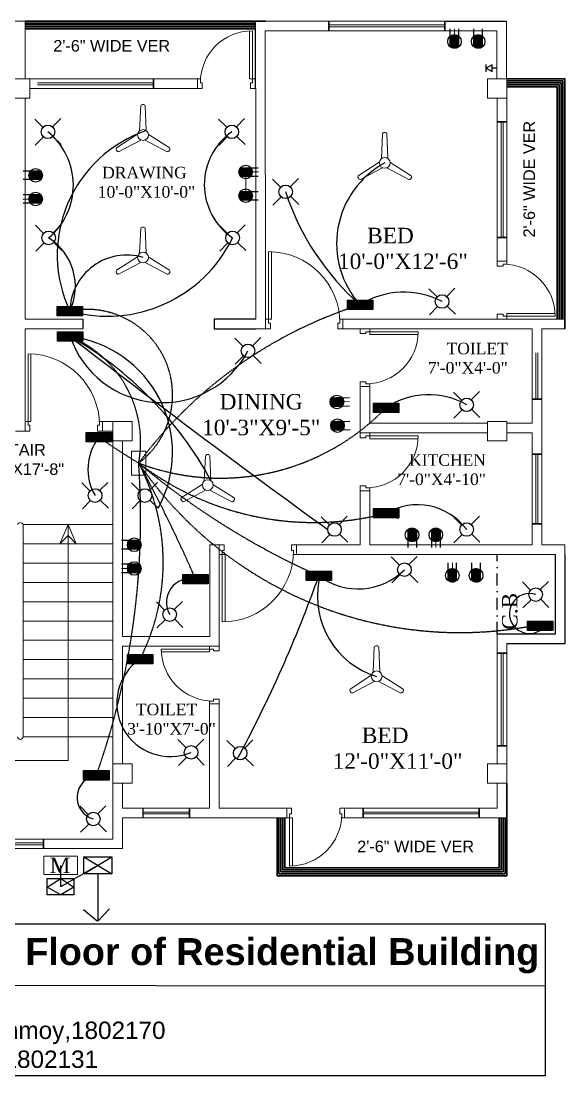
# Model space of a CAD drawing. Header units: inches. Extents: x 1581 to 2158, y 667 to 1214.
# Drawn here: x 1877 to 2158, y 667 to 1214 of the extents above; entities that cross this region are included whole.
import ezdxf

# ---------------------------------------------------------------- set-up
doc = ezdxf.new("R2010")
doc.units = ezdxf.units.IN
doc.header["$MEASUREMENT"] = 0
doc.linetypes.add('DASHDOT2', pattern=[0.5, 0.25, -0.125, 0, -0.125])
doc.linetypes.add('HIDDEN', pattern=[0.375, 0.25, -0.125])
for name, color, linetype, lineweight in [('0.3', 193, 'Continuous', 30), ('1.0 AREA', 7, 'Continuous', 5), ('DOOR', 252, 'Continuous', 15), ('FIXT', 1, 'Continuous', 9), ('illustr-TOILET FIXTURE', 204, 'Continuous', 9), ('sajib', 140, 'Continuous', 30), ('WALL', 253, 'Continuous', 35)]:
    doc.layers.add(name, color=color, linetype=linetype, lineweight=lineweight)
for name, color, linetype in [('2-Text', 7, 'Continuous'), ('Electric Conduitt', 100, 'HIDDEN'), ('Electrical', 130, 'Continuous'), ('Layer1', 50, 'Continuous'), ('PDF_0', 7, 'Continuous'), ('PDF_dim', 4, 'Continuous'), ('PDF_Text', 7, 'Continuous')]:
    doc.layers.add(name, color=color, linetype=linetype)
doc.layers.add('Ver', color=7, linetype='Continuous', lineweight=9, true_color=0x2618ec)
doc.styles.add('h6', font='arial.ttf', dxfattribs={"height": 6})
doc.styles.add('PDF Arial', font='arial.ttf')
doc.styles.add('PDF Arial Bold', font='arialbd.ttf')
doc.styles.add('RS4', font='sylfaen.ttf', dxfattribs={"height": 12})

# ---------------------------------------------------------------- blocks, each defined once
blk = doc.blocks.new('GDFGD')
at = {"layer": 'DOOR'}
for p, q in [((-3036.95, 2150.78), (-3036.95, 2185.78)), ((-3035.45, 2150.78), (-3035.45, 2185.75)), ((-3036.95, 2150.78), (-3035.45, 2150.78))]:
    blk.add_line(p, q, dxfattribs=at)
for points in [[(-3038.45, 2150.78), (-3036.95, 2150.78), (-3036.95, 2148.78), (-3035.95, 2148.78), (-3035.95, 2145.78), (-3038.45, 2145.78)], [(-2998.45, 2150.78), (-2999.95, 2150.78), (-2999.95, 2148.78), (-3000.95, 2148.78), (-3000.95, 2145.78), (-2998.45, 2145.78)]]:
    blk.add_lwpolyline(points, close=True, dxfattribs=at)
blk.add_arc((-3036.95, 2148.78), 37, 0, 90, dxfattribs=at)
blk = doc.blocks.new('RTRTR')
at = {"layer": 'DOOR'}
for p, q in [((-723.21, 2222.65), (-723.21, 2247.61)), ((-721.71, 2222.65), (-721.71, 2247.65)), ((-721.71, 2222.65), (-723.21, 2222.65))]:
    blk.add_line(p, q, dxfattribs=at)
for points in [[(-750.21, 2222.65), (-748.71, 2222.65), (-748.71, 2220.65), (-747.71, 2220.65), (-747.71, 2217.65), (-750.21, 2217.65)], [(-720.21, 2222.65), (-721.71, 2222.65), (-721.71, 2220.65), (-722.71, 2220.65), (-722.71, 2217.65), (-720.21, 2217.65)]]:
    blk.add_lwpolyline(points, close=True, dxfattribs=at)
blk.add_arc((-721.71, 2220.65), 27, 90, 180, dxfattribs=at)
blk = doc.blocks.new('*U65')
at = {"layer": 'Electrical'}
blk.add_line((-2.12, -2.12), (2.12, 2.12), dxfattribs=at)
blk = doc.blocks.new('*U66')
at = {"layer": 'Electrical', "color": 0, "linetype": 'ByBlock', "lineweight": -2, "transparency": 16777216}
for p, rotation in [((326.73, 527.13), 90.00000000000001), ((326.98, 517.91), 180), ((336.2, 518.17), 270)]:
    blk.add_blockref('*U65', p, dxfattribs=dict(at, rotation=rotation))
blk.add_blockref('*U65', (335.94, 527.38), dxfattribs=at)
blk = doc.blocks.new('*U67')
at = {"layer": 'Electrical'}
blk.add_line((-2.12, -2.12), (2.12, 2.12), dxfattribs=at)
blk = doc.blocks.new('*U68')
at = {"layer": 'Electrical', "color": 0, "linetype": 'ByBlock', "lineweight": -2, "transparency": 16777216}
for p, rotation in [((326.73, 527.13), 90.00000000000001), ((326.98, 517.91), 180), ((336.2, 518.17), 270)]:
    blk.add_blockref('*U67', p, dxfattribs=dict(at, rotation=rotation))
blk.add_blockref('*U67', (335.94, 527.38), dxfattribs=at)
blk = doc.blocks.new('*U69')
at = {"layer": 'Electrical'}
blk.add_line((-2.12, -2.12), (2.12, 2.12), dxfattribs=at)
blk = doc.blocks.new('*U70')
at = {"layer": 'Electrical', "color": 0, "linetype": 'ByBlock', "lineweight": -2, "transparency": 16777216}
for p, rotation in [((326.73, 527.13), 90.00000000000001), ((326.98, 517.91), 180), ((336.2, 518.17), 270)]:
    blk.add_blockref('*U69', p, dxfattribs=dict(at, rotation=rotation))
blk.add_blockref('*U69', (335.94, 527.38), dxfattribs=at)
blk = doc.blocks.new('*U71')
at = {"layer": 'Electrical'}
blk.add_line((-2.12, -2.12), (2.12, 2.12), dxfattribs=at)
blk = doc.blocks.new('*U72')
at = {"layer": 'Electrical', "color": 0, "linetype": 'ByBlock', "lineweight": -2, "transparency": 16777216}
for p, rotation in [((326.73, 527.13), 90.00000000000001), ((326.98, 517.91), 180), ((336.2, 518.17), 270)]:
    blk.add_blockref('*U71', p, dxfattribs=dict(at, rotation=rotation))
blk.add_blockref('*U71', (335.94, 527.38), dxfattribs=at)
blk = doc.blocks.new('*U73')
at = {"layer": 'Electrical'}
blk.add_line((-2.12, -2.12), (2.12, 2.12), dxfattribs=at)
blk = doc.blocks.new('*U74')
at = {"layer": 'Electrical', "color": 0, "linetype": 'ByBlock', "lineweight": -2, "transparency": 16777216}
for p, rotation in [((326.73, 527.13), 90.00000000000001), ((326.98, 517.91), 180), ((336.2, 518.17), 270)]:
    blk.add_blockref('*U73', p, dxfattribs=dict(at, rotation=rotation))
blk.add_blockref('*U73', (335.94, 527.38), dxfattribs=at)
blk = doc.blocks.new('*U75')
at = {"layer": 'Electrical'}
blk.add_line((-2.12, -2.12), (2.12, 2.12), dxfattribs=at)
blk = doc.blocks.new('*U76')
at = {"layer": 'Electrical', "color": 0, "linetype": 'ByBlock', "lineweight": -2, "transparency": 16777216}
for p, rotation in [((326.73, 527.13), 90.00000000000001), ((326.98, 517.91), 180), ((336.2, 518.17), 270)]:
    blk.add_blockref('*U75', p, dxfattribs=dict(at, rotation=rotation))
blk.add_blockref('*U75', (335.94, 527.38), dxfattribs=at)
blk = doc.blocks.new('*U77')
at = {"layer": 'Electrical'}
blk.add_line((-2.12, -2.12), (2.12, 2.12), dxfattribs=at)
blk = doc.blocks.new('*U78')
at = {"layer": 'Electrical', "color": 0, "linetype": 'ByBlock', "lineweight": -2, "transparency": 16777216}
for p, rotation in [((326.73, 527.13), 90.00000000000001), ((326.98, 517.91), 180), ((336.2, 518.17), 270)]:
    blk.add_blockref('*U77', p, dxfattribs=dict(at, rotation=rotation))
blk.add_blockref('*U77', (335.94, 527.38), dxfattribs=at)
blk = doc.blocks.new('*U79')
at = {"layer": 'Electrical'}
blk.add_line((-2.12, -2.12), (2.12, 2.12), dxfattribs=at)
blk = doc.blocks.new('*U80')
at = {"layer": 'Electrical', "color": 0, "linetype": 'ByBlock', "lineweight": -2, "transparency": 16777216}
for p, rotation in [((326.73, 527.13), 90.00000000000001), ((326.98, 517.91), 180), ((336.2, 518.17), 270)]:
    blk.add_blockref('*U79', p, dxfattribs=dict(at, rotation=rotation))
blk.add_blockref('*U79', (335.94, 527.38), dxfattribs=at)
blk = doc.blocks.new('*U81')
at = {"layer": 'Electrical'}
blk.add_line((-2.12, -2.12), (2.12, 2.12), dxfattribs=at)
blk = doc.blocks.new('*U82')
at = {"layer": 'Electrical', "color": 0, "linetype": 'ByBlock', "lineweight": -2, "transparency": 16777216}
for p, rotation in [((326.73, 527.13), 90.00000000000001), ((326.98, 517.91), 180), ((336.2, 518.17), 270)]:
    blk.add_blockref('*U81', p, dxfattribs=dict(at, rotation=rotation))
blk.add_blockref('*U81', (335.94, 527.38), dxfattribs=at)
blk = doc.blocks.new('*U83')
at = {"layer": 'Electrical'}
blk.add_line((-2.12, -2.12), (2.12, 2.12), dxfattribs=at)
blk = doc.blocks.new('*U84')
at = {"layer": 'Electrical', "color": 0, "linetype": 'ByBlock', "lineweight": -2, "transparency": 16777216}
for p, rotation in [((326.73, 527.13), 90.00000000000001), ((326.98, 517.91), 180), ((336.2, 518.17), 270)]:
    blk.add_blockref('*U83', p, dxfattribs=dict(at, rotation=rotation))
blk.add_blockref('*U83', (335.94, 527.38), dxfattribs=at)
blk = doc.blocks.new('*U85')
at = {"layer": 'Electrical'}
blk.add_line((-2.12, -2.12), (2.12, 2.12), dxfattribs=at)
blk = doc.blocks.new('*U86')
at = {"layer": 'Electrical', "color": 0, "linetype": 'ByBlock', "lineweight": -2, "transparency": 16777216}
for p, rotation in [((326.73, 527.13), 90.00000000000001), ((326.98, 517.91), 180), ((336.2, 518.17), 270)]:
    blk.add_blockref('*U85', p, dxfattribs=dict(at, rotation=rotation))
blk.add_blockref('*U85', (335.94, 527.38), dxfattribs=at)
blk = doc.blocks.new('*U87')
at = {"layer": 'Electrical'}
blk.add_line((-2.12, -2.12), (2.12, 2.12), dxfattribs=at)
blk = doc.blocks.new('*U88')
at = {"layer": 'Electrical', "color": 0, "linetype": 'ByBlock', "lineweight": -2, "transparency": 16777216}
for p, rotation in [((326.73, 527.13), 90.00000000000001), ((326.98, 517.91), 180), ((336.2, 518.17), 270)]:
    blk.add_blockref('*U87', p, dxfattribs=dict(at, rotation=rotation))
blk.add_blockref('*U87', (335.94, 527.38), dxfattribs=at)
blk = doc.blocks.new('*U89')
at = {"layer": 'Electrical'}
blk.add_line((-2.12, -2.12), (2.12, 2.12), dxfattribs=at)
blk = doc.blocks.new('*U90')
at = {"layer": 'Electrical', "color": 0, "linetype": 'ByBlock', "lineweight": -2, "transparency": 16777216}
for p, rotation in [((326.73, 527.13), 90.00000000000001), ((326.98, 517.91), 180), ((336.2, 518.17), 270)]:
    blk.add_blockref('*U89', p, dxfattribs=dict(at, rotation=rotation))
blk.add_blockref('*U89', (335.94, 527.38), dxfattribs=at)
blk = doc.blocks.new('*U91')
at = {"layer": 'Electrical'}
blk.add_line((-2.12, -2.12), (2.12, 2.12), dxfattribs=at)
blk = doc.blocks.new('*U92')
at = {"layer": 'Electrical', "color": 0, "linetype": 'ByBlock', "lineweight": -2, "transparency": 16777216}
for p, rotation in [((326.73, 527.13), 90.00000000000001), ((326.98, 517.91), 180), ((336.2, 518.17), 270)]:
    blk.add_blockref('*U91', p, dxfattribs=dict(at, rotation=rotation))
blk.add_blockref('*U91', (335.94, 527.38), dxfattribs=at)
blk = doc.blocks.new('*U99')
at = {"layer": 'Electrical'}
blk.add_line((-2.12, -2.12), (2.12, 2.12), dxfattribs=at)
blk = doc.blocks.new('*U100')
at = {"layer": 'Electrical', "color": 0, "linetype": 'ByBlock', "lineweight": -2, "transparency": 16777216}
for p, rotation in [((326.73, 527.13), 90.00000000000001), ((326.98, 517.91), 180), ((336.2, 518.17), 270)]:
    blk.add_blockref('*U99', p, dxfattribs=dict(at, rotation=rotation))
blk.add_blockref('*U99', (335.94, 527.38), dxfattribs=at)
blk = doc.blocks.new('*U117')
at = {"layer": 'Electrical'}
blk.add_line((-2.12, -2.12), (2.12, 2.12), dxfattribs=at)
blk = doc.blocks.new('*U118')
at = {"layer": 'Electrical', "color": 0, "linetype": 'ByBlock', "lineweight": -2, "transparency": 16777216}
for p, rotation in [((326.73, 527.13), 90.00000000000001), ((326.98, 517.91), 180), ((336.2, 518.17), 270)]:
    blk.add_blockref('*U117', p, dxfattribs=dict(at, rotation=rotation))
blk.add_blockref('*U117', (335.94, 527.38), dxfattribs=at)
blk = doc.blocks.new('*U121')
at = {"layer": 'Electrical'}
blk.add_line((-2.12, -2.12), (2.12, 2.12), dxfattribs=at)
blk = doc.blocks.new('*U122')
at = {"layer": 'Electrical', "color": 0, "linetype": 'ByBlock', "lineweight": -2, "transparency": 16777216}
for p, rotation in [((326.73, 527.13), 90.00000000000001), ((326.98, 517.91), 180), ((336.2, 518.17), 270)]:
    blk.add_blockref('*U121', p, dxfattribs=dict(at, rotation=rotation))
blk.add_blockref('*U121', (335.94, 527.38), dxfattribs=at)
blk = doc.blocks.new('*U127')
at = {"layer": 'Electrical'}
blk.add_line((-2.12, -2.12), (2.12, 2.12), dxfattribs=at)
blk = doc.blocks.new('*U128')
at = {"layer": 'Electrical', "color": 0, "linetype": 'ByBlock', "lineweight": -2, "transparency": 16777216}
for p, rotation in [((326.73, 527.13), 90.00000000000001), ((326.98, 517.91), 180), ((336.2, 518.17), 270)]:
    blk.add_blockref('*U127', p, dxfattribs=dict(at, rotation=rotation))
blk.add_blockref('*U127', (335.94, 527.38), dxfattribs=at)

msp = doc.modelspace()

# ---------------------------------------------------------------- hatches: boundary and pattern name
at = {"layer": 'Electrical'}
h = msp.add_hatch(dxfattribs=at)
h.set_pattern_fill('ANSI31', color=256)
h.paths.add_polyline_path([(1720.04, 1204.68, 0.172491), (1717.82, 1205.47), (1717.82, 1198.43, 0.172491), (1720.04, 1199.22)])
h.paths.add_polyline_path([(1717.82, 1205.47, 0.172491), (1715.6, 1204.68), (1715.6, 1199.22, 0.172491), (1717.82, 1198.43)])
h.paths.add_polyline_path([(1732.32, 1204.68, 0.35556), (1727.88, 1204.68), (1727.88, 1199.22, 0.35556), (1732.32, 1199.22)])
h.paths.add_polyline_path([(1709.02, 1013.88), (1703.56, 1013.89, 0.172491), (1702.76, 1011.67), (1709.8, 1011.66, 0.172491)])
h.paths.add_polyline_path([(1709.8, 1011.66), (1702.76, 1011.67, 0.172491), (1703.55, 1009.45), (1709.01, 1009.44, 0.172491)])
h.paths.add_polyline_path([(1709.04, 1026.16), (1703.58, 1026.17, 0.172942), (1702.79, 1023.94, 0.172039), (1703.57, 1021.72), (1709.03, 1021.71, 0.172942), (1709.82, 1023.94, 0.172039)])
h.paths.add_polyline_path([(1635.4, 930.46, 0.172491), (1633.18, 929.67), (1633.18, 924.21, 0.172491), (1635.4, 923.42)])
h.paths.add_polyline_path([(1637.62, 929.67, 0.172491), (1635.4, 930.46), (1635.4, 923.42, 0.172491), (1637.62, 924.21)])
h.paths.add_polyline_path([(1649.9, 929.67, 0.35556), (1645.46, 929.67), (1645.46, 924.21, 0.35556), (1649.9, 924.21)])
h.paths.add_polyline_path([(1763.9, 1128.32, 0.005822), (1763.9, 1128.4), (1756.86, 1128.24, 0.172491), (1757.7, 1126.04), (1763.16, 1126.16, 0.166501)])
h.paths.add_polyline_path([(1756.86, 1128.32, 0.005822), (1756.86, 1128.24), (1763.9, 1128.4, 0.988423)])
h.paths.add_polyline_path([(1762.77, 1142.88), (1757.31, 1142.75, 0.166501), (1756.57, 1140.6, 0.178492), (1757.42, 1138.31), (1762.87, 1138.44, 0.166501), (1763.61, 1140.6, 0.178492)])
h.paths.add_polyline_path([(1872.1, 1124.2), (1866.65, 1124.2, 0.172657), (1865.85, 1121.98, 0.172325), (1866.64, 1119.76), (1872.1, 1119.76, 0.172657), (1872.89, 1121.98, 0.172325)])
h.paths.add_polyline_path([(1872.9, 1134.26), (1865.86, 1134.26, 0.172491), (1866.65, 1132.04), (1872.11, 1132.04, 0.172491)])
h.paths.add_polyline_path([(1872.11, 1136.48), (1866.65, 1136.48, 0.172491), (1865.86, 1134.26), (1872.9, 1134.26, 0.172491)])
h.paths.add_polyline_path([(1676.52, 950.7, 0.35556), (1672.08, 950.7), (1672.07, 945.25, 0.35556), (1676.51, 945.24)])
h.paths.add_polyline_path([(1686.58, 951.48, 0.172491), (1684.36, 950.69), (1684.35, 945.23, 0.172491), (1686.57, 944.44)])
h.paths.add_polyline_path([(1688.8, 950.69, 0.172491), (1686.58, 951.48), (1686.57, 944.44, 0.172491), (1688.79, 945.23)])
h.paths.add_polyline_path([(1787.47, 919.36), (1780.44, 919.43, 0.172491), (1781.21, 917.2), (1786.66, 917.14, 0.172491)])
h.paths.add_polyline_path([(1786.71, 921.59), (1781.25, 921.64, 0.172491), (1780.44, 919.43), (1787.47, 919.36, 0.172491)])
h.paths.add_polyline_path([(1787.59, 931.67, 0.169964), (1786.83, 933.86), (1781.37, 933.92, 0.175019), (1780.56, 931.67, 0.169964), (1781.33, 929.48), (1786.78, 929.42, 0.175019)])
h.paths.add_polyline_path([(2114.7, 929.67, 0.35556), (2110.26, 929.67), (2110.26, 924.21, 0.35556), (2114.7, 924.21)])
h.paths.add_polyline_path([(2102.42, 929.67, 0.172491), (2100.2, 930.46), (2100.2, 923.42, 0.172491), (2102.42, 924.21)])
h.paths.add_polyline_path([(2100.2, 930.46, 0.172491), (2097.98, 929.67), (2097.98, 924.21, 0.172491), (2100.2, 923.42)])
h.paths.add_polyline_path([(1938.97, 930.52), (1931.94, 930.52, 0.172491), (1932.73, 928.3), (1938.19, 928.3, 0.172491)])
h.paths.add_polyline_path([(1938.19, 932.74), (1932.73, 932.74, 0.172491), (1931.94, 930.52), (1938.97, 930.52, 0.172491)])
h.paths.add_polyline_path([(1938.97, 942.8, 0.172491), (1938.19, 945.02), (1932.73, 945.02, 0.172491), (1931.94, 942.8, 0.172491), (1932.73, 940.58), (1938.19, 940.58, 0.172491)])
h.paths.add_polyline_path([(2044.24, 1004.57, 0.179107), (2043.39, 1006.86), (2037.94, 1006.72, 0.165889), (2037.2, 1004.57, 0.179107), (2038.05, 1002.28), (2043.5, 1002.42, 0.165889)])
h.paths.add_polyline_path([(2043.92, 1016.85, 0.006418), (2043.92, 1016.94), (2036.89, 1016.76, 0.172491), (2037.73, 1014.56), (2043.19, 1014.7, 0.165889)])
h.paths.add_polyline_path([(2043.08, 1019.14), (2037.62, 1019, 0.165889), (2036.89, 1016.85, 0.006418), (2036.89, 1016.76), (2043.92, 1016.94, 0.172491)])
h.paths.add_polyline_path([(2101.29, 1207.19, 0.172491), (2099.07, 1206.4), (2099.07, 1200.94, 0.172491), (2101.29, 1200.15)])
h.paths.add_polyline_path([(2103.51, 1206.4, 0.172491), (2101.29, 1207.19), (2101.29, 1200.15, 0.172491), (2103.51, 1200.94)])
h.paths.add_polyline_path([(2115.79, 1206.4, 0.35556), (2111.35, 1206.4), (2111.35, 1200.94, 0.35556), (2115.79, 1200.94)])
h = msp.add_hatch(dxfattribs=at)
h.set_pattern_fill('ANSI31', color=256)
h.paths.add_polyline_path([(1887.12, 1136.54), (1881.66, 1136.54, 0.172491), (1880.87, 1134.31, 0.172491), (1881.66, 1132.09), (1887.12, 1132.09, 0.172491), (1887.91, 1134.31, 0.172491)])
h.paths.add_polyline_path([(1887.12, 1124.26), (1881.66, 1124.26, 0.172491), (1880.87, 1122.04), (1887.91, 1122.04, 0.172491)])
h.paths.add_polyline_path([(1887.91, 1122.04), (1880.87, 1122.04, 0.172491), (1881.66, 1119.81), (1887.12, 1119.81, 0.172491)])
h.paths.add_polyline_path([(1995.92, 1138.28), (1990.46, 1138.28, 0.172491), (1989.67, 1136.05), (1996.71, 1136.05, 0.172491)])
h.paths.add_polyline_path([(1996.71, 1136.05), (1989.67, 1136.05, 0.172491), (1990.46, 1133.83), (1995.92, 1133.83, 0.172491)])
h.paths.add_polyline_path([(1995.92, 1126), (1990.46, 1126, 0.172491), (1989.67, 1123.77, 0.172491), (1990.46, 1121.55), (1995.92, 1121.55, 0.172491), (1996.71, 1123.77, 0.172491)])
h = msp.add_hatch(dxfattribs=at)
h.set_pattern_fill('ANSI31', color=256)
h.set_pattern_definition([(45, (216.38948, 0.16922), (-0.088388348, 0.088388348), [])])
h.paths.add_polyline_path([(1908.69, 1066.36), (1895.55, 1066.36), (1895.55, 1061.51), (1908.69, 1061.51)])
h = msp.add_hatch(dxfattribs=at)
h.set_pattern_fill('ANSI31', color=256)
h.set_pattern_definition([(45, (366.70776, 3.36788), (-0.088388348, 0.088388348), [])])
h.paths.add_polyline_path([(2059.01, 1069.56), (2045.87, 1069.56), (2045.87, 1064.71), (2059.01, 1064.71)])
h = msp.add_hatch(dxfattribs=at)
h.set_pattern_fill('ANSI31', color=256)
h.set_pattern_definition([(45, (216.62338, -13.03015), (-0.088388348, 0.088388348), [])])
h.paths.add_polyline_path([(1908.93, 1053.16), (1895.78, 1053.16), (1895.78, 1048.31), (1908.93, 1048.31)])
h = msp.add_hatch(dxfattribs=at)
h.set_pattern_fill('ANSI31', color=256)
h.set_pattern_definition([(45, (380.15911, -49.92871), (-0.088388348, 0.088388348), [])])
h.paths.add_polyline_path([(2072.46, 1016.26), (2059.32, 1016.26), (2059.32, 1011.41), (2072.46, 1011.41)])
h = msp.add_hatch(dxfattribs=at)
h.set_pattern_fill('ANSI31', color=256)
h.set_pattern_definition([(45, (231.42986, -65.19638), (-0.088388348, 0.088388348), [])])
h.paths.add_polyline_path([(1923.73, 1000.99), (1910.59, 1000.99), (1910.59, 996.14), (1923.73, 996.14)])
h = msp.add_hatch(dxfattribs=at)
h.set_pattern_fill('ANSI31', color=256)
h.set_pattern_definition([(45, (380.13119, -104.63006), (-0.088388348, 0.088388348), [])])
h.paths.add_polyline_path([(2072.43, 961.56), (2059.29, 961.56), (2059.29, 956.71), (2072.43, 956.71)])
h = msp.add_hatch(dxfattribs=at)
h.set_pattern_fill('ANSI31', color=256)
h.set_pattern_definition([(45, (281.46807, -138.72446), (-0.088388348, 0.088388348), [])])
h.paths.add_polyline_path([(1973.77, 927.47), (1960.63, 927.47), (1960.63, 922.61), (1973.77, 922.61)])
h = msp.add_hatch(dxfattribs=at)
h.set_pattern_fill('ANSI31', color=256)
h.set_pattern_definition([(45, (345.36387, -137.06251), (-0.088388348, 0.088388348), [])])
h.paths.add_polyline_path([(2037.67, 929.13), (2024.52, 929.13), (2024.52, 924.28), (2037.67, 924.28)])
h = msp.add_hatch(dxfattribs=at)
h.set_pattern_fill('ANSI31', color=256)
h.set_pattern_definition([(45, (459.94907, -162.91697), (-0.088388348, 0.088388348), [])])
h.paths.add_polyline_path([(2152.25, 903.27), (2139.11, 903.27), (2139.11, 898.42), (2152.25, 898.42)])
h = msp.add_hatch(dxfattribs=at)
h.set_pattern_fill('ANSI31', color=256)
h.set_pattern_definition([(45, (252.7519, -180.19455), (-0.088388348, 0.088388348), [])])
h.paths.add_polyline_path([(1945.05, 886), (1931.91, 886), (1931.91, 881.14), (1945.05, 881.14)])
h = msp.add_hatch(dxfattribs=at)
h.set_pattern_fill('ANSI31', color=256)
h.set_pattern_definition([(45, (230.10464, -240.48266), (-0.088388348, 0.088388348), [])])
h.paths.add_polyline_path([(1922.41, 825.71), (1909.27, 825.71), (1909.27, 820.86), (1922.41, 820.86)])
at = {"layer": 'FIXT', "true_color": 0xadddf7}
h = msp.add_hatch(dxfattribs=at)
h.set_pattern_fill('ANSI31', color=141)
h.paths.add_polyline_path([(2093.85, 950.69, 0.172491), (2091.63, 951.48), (2091.62, 944.44, 0.172491), (2093.84, 945.23)])
h.paths.add_polyline_path([(2091.63, 951.48, 0.172491), (2089.41, 950.69), (2089.4, 945.23, 0.172491), (2091.62, 944.44)])
h.paths.add_polyline_path([(2072.43, 961.57), (2059.29, 961.57), (2059.29, 956.72), (2072.43, 956.72)])
at = {"layer": 'FIXT'}
h = msp.add_hatch(dxfattribs=at)
h.set_pattern_fill('ANSI31', color=4)
h.paths.add_polyline_path([(2081.57, 950.7, 0.35556), (2077.13, 950.7), (2077.12, 945.25, 0.35556), (2081.56, 945.24)])

# ---------------------------------------------------------------- linework, layer by layer
for p, q in [((2117.68, 1188.02), (2117.68, 1191.79)), ((2120.8, 1190.02), (2122.88, 1190.02))]:
    msp.add_line(p, q)
msp.add_lwpolyline([(2117.66, 1189.87), (2120.79, 1188.06), (2120.79, 1191.68)], close=True)
at = {"layer": '1.0 AREA'}
for points in [[(1934, 991.38), (1941.51, 991.38), (1941.51, 978.93), (1934, 978.93)], [(1888.64, 781.38), (1906.11, 781.38), (1906.11, 771.95), (1888.64, 771.95)]]:
    msp.add_lwpolyline(points, close=True, dxfattribs=at)
at = {"layer": 'Electric Conduitt'}
for p, q in [((1897.37, 765.5), (1897.37, 776.66)), ((1916.6, 776.6), (1897.37, 765.5))]:
    msp.add_line(p, q, dxfattribs=at)
for centre, radius, start, end in [((2121.38, 849.5), 228.3, 107.5762, 143.5439), ((1910.98, 1020.5), 44.34, 307.1483, 101.5237), ((1879.34, 995.97), 59.41, 349.51, 67.2039), ((1980.14, 1096.34), 118.99, 249.1311, 316.109), ((2116.4, 1281.76), 346.25, 234.8718, 238.9401), ((1539.48, 956.67), 399.29, 340.4859, 4.091), ((1289.76, 630.45), 738.73, 23.50295, 28.69598), ((1839.8, 933.66), 110.67, 333.093, 27.7296), ((2028.46, 1103.41), 149.03, 232.5097, 284.5346), ((2191.32, 1286.36), 393.72, 229.9081, 245.9871), ((2104.05, 1098.63), 201.33, 214.3096, 281.86)]:
    msp.add_arc(centre, radius, start, end, dxfattribs=at)
at = {"layer": 'Electrical'}
for p, q in [((2099.07, 1200.94), (2099.07, 1210.2)), ((2103.51, 1200.94), (2103.51, 1210.2)), ((2111.35, 1200.94), (2111.35, 1210.2)), ((2115.79, 1200.94), (2115.79, 1210.2)), ((1990.46, 1138.28), (1999.72, 1138.28)), ((1887.12, 1136.54), (1877.87, 1136.54)), ((1887.12, 1132.09), (1877.87, 1132.09)), ((1990.46, 1133.83), (1999.72, 1133.83)), ((1887.12, 1124.26), (1877.87, 1124.26)), ((1990.46, 1126), (1999.72, 1126)), ((1990.46, 1121.55), (1999.72, 1121.55)), ((1887.12, 1119.81), (1877.87, 1119.81)), ((2037.62, 1019), (2046.87, 1019.23)), ((2037.73, 1014.56), (2046.99, 1014.79)), ((2037.94, 1006.72), (2047.19, 1006.96)), ((2038.05, 1002.28), (2047.3, 1002.52)), ((2077.13, 950.7), (2077.12, 941.45)), ((2081.57, 950.7), (2081.56, 941.44)), ((2089.41, 950.69), (2089.4, 941.44)), ((2093.85, 950.69), (2093.84, 941.43)), ((1938.19, 945.02), (1928.93, 945.02)), ((1938.19, 940.58), (1928.93, 940.58)), ((1938.19, 932.74), (1928.93, 932.74)), ((2097.98, 924.21), (2097.98, 933.46)), ((2102.42, 924.21), (2102.42, 933.46)), ((2110.26, 924.21), (2110.26, 933.46)), ((2114.7, 924.21), (2114.7, 933.46)), ((1938.19, 928.3), (1928.93, 928.3))]:
    msp.add_line(p, q, dxfattribs=at)
for points in [[(1895.55, 1066.37), (1908.69, 1066.37), (1908.69, 1061.51), (1895.55, 1061.51)], [(2045.87, 1069.57), (2059.01, 1069.57), (2059.01, 1064.71), (2045.87, 1064.71)], [(1895.78, 1053.17), (1908.93, 1053.17), (1908.93, 1048.32), (1895.78, 1048.32)], [(2059.32, 1016.27), (2072.46, 1016.27), (2072.46, 1011.42), (2059.32, 1011.42)], [(1910.59, 1001), (1923.73, 1001), (1923.73, 996.15), (1910.59, 996.15)], [(2059.29, 961.57), (2072.43, 961.57), (2072.43, 956.72), (2059.29, 956.72)], [(1960.63, 927.47), (1973.77, 927.47), (1973.77, 922.62), (1960.63, 922.62)], [(2024.53, 929.14), (2037.67, 929.14), (2037.67, 924.28), (2024.53, 924.28)], [(2139.11, 903.28), (2152.25, 903.28), (2152.25, 898.43), (2139.11, 898.43)], [(1931.91, 886), (1945.05, 886), (1945.05, 881.15), (1931.91, 881.15)], [(1909.27, 825.71), (1922.41, 825.71), (1922.41, 820.86), (1909.27, 820.86)]]:
    msp.add_lwpolyline(points, close=True, dxfattribs=at)
for centre in [(2101.29, 1203.67), (2113.57, 1203.67), (1890.77, 1156.88), (1986, 1156.88), (1884.39, 1134.31), (1993.19, 1136.05), (1993.19, 1123.77), (2013.86, 1125.75), (1884.39, 1122.04), (1891.14, 1101.88), (1986.37, 1101.88), (2094.89, 1068.89), (1994.37, 1043.34), (2040.4, 1016.85), (2107.61, 1015.34), (2040.72, 1004.57), (1915.19, 968.3), (1940.97, 968.3), (2039.18, 950.7), (2079.35, 947.97), (2091.63, 947.96), (2107.61, 950.7), (1935.46, 942.8), (1935.46, 930.52), (2075.38, 929.89), (2100.2, 926.94), (2112.48, 926.94), (2143.35, 916.96), (1953.82, 906.59), (1964.9, 835.18), (1990.31, 834.77), (1914.25, 800.65)]:
    msp.add_circle(centre, 3.52, dxfattribs=at)
at = {"layer": 'FIXT'}
for p, q in [((2101.29, 1200.15), (2101.29, 1210.25)), ((1989.67, 1136.05), (1999.77, 1136.05)), ((1993.19, 1123.77), (1993.19, 1136.05)), ((1887.91, 1122.04), (1877.81, 1122.04)), ((2036.89, 1016.76), (2046.98, 1017.01)), ((2091.63, 951.48), (2091.62, 941.38)), ((1938.97, 930.52), (1928.88, 930.52)), ((2100.2, 923.42), (2100.2, 933.52))]:
    msp.add_line(p, q, dxfattribs=at)
at = {"layer": 'illustr-TOILET FIXTURE', "linetype": 'ByBlock'}
for p, q in [((2096.26, 1214.27), (2036.26, 1214.27)), ((2096.26, 1214.27), (2036.26, 1214.27)), ((2096.26, 1212.27), (2036.26, 1212.27)), ((2096.26, 1212.27), (2036.26, 1212.27)), ((2096.26, 1211.27), (2036.26, 1211.27)), ((2096.26, 1211.27), (2036.26, 1211.27)), ((2096.26, 1209.27), (2036.26, 1209.27)), ((2096.26, 1209.27), (2036.26, 1209.27)), ((1945.37, 1184.27), (1885.37, 1184.27)), ((1945.37, 1184.27), (1885.37, 1184.27)), ((1945.37, 1182.27), (1885.37, 1182.27)), ((1945.37, 1182.27), (1885.37, 1182.27)), ((1945.37, 1181.27), (1885.37, 1181.27)), ((1945.37, 1181.27), (1885.37, 1181.27)), ((1945.37, 1179.27), (1885.37, 1179.27)), ((1945.37, 1179.27), (1885.37, 1179.27)), ((2123.46, 1162.02), (2123.46, 1102.02)), ((2123.46, 1162.02), (2123.46, 1102.02)), ((2125.46, 1162.02), (2125.46, 1102.02)), ((2125.46, 1162.02), (2125.46, 1102.02)), ((2126.46, 1162.02), (2126.46, 1102.02)), ((2126.46, 1162.02), (2126.46, 1102.02)), ((2128.46, 1162.02), (2128.46, 1102.02)), ((2128.46, 1162.02), (2128.46, 1102.02)), ((2141.46, 1018.27), (2141.46, 1042.27)), ((2141.46, 1018.27), (2141.46, 1042.27)), ((2143.46, 1018.27), (2143.46, 1042.27)), ((2143.46, 1018.27), (2143.46, 1042.27)), ((2144.46, 1018.27), (2144.46, 1042.27)), ((2144.46, 1018.27), (2144.46, 1042.27)), ((2146.46, 1018.27), (2146.46, 1042.27)), ((2146.46, 1018.27), (2146.46, 1042.27)), ((2141.46, 953.77), (2141.46, 989.77)), ((2141.46, 953.77), (2141.46, 989.77)), ((2143.46, 953.77), (2143.46, 989.77)), ((2143.46, 953.77), (2143.46, 989.77)), ((2144.46, 953.77), (2144.46, 989.77)), ((2144.46, 953.77), (2144.46, 989.77)), ((2146.46, 953.77), (2146.46, 989.77)), ((2146.46, 953.77), (2146.46, 989.77)), ((2123.46, 886.52), (2123.46, 838.52)), ((2123.46, 886.52), (2123.46, 838.52)), ((2125.46, 886.52), (2125.46, 838.52)), ((2125.46, 886.52), (2125.46, 838.52)), ((2126.46, 886.52), (2126.46, 838.52)), ((2126.46, 886.52), (2126.46, 838.52)), ((2128.46, 886.52), (2128.46, 838.52)), ((2128.46, 886.52), (2128.46, 838.52)), ((1963.96, 806.27), (1939.96, 806.27)), ((1963.96, 806.27), (1939.96, 806.27)), ((1963.96, 804.27), (1939.96, 804.27)), ((1963.96, 804.27), (1939.96, 804.27)), ((2113.94, 806.27), (2053.94, 806.27)), ((2113.94, 806.27), (2053.94, 806.27)), ((2113.94, 804.27), (2053.94, 804.27)), ((2113.94, 804.27), (2053.94, 804.27)), ((1963.96, 803.27), (1939.96, 803.27)), ((1963.96, 803.27), (1939.96, 803.27)), ((1963.96, 801.27), (1939.96, 801.27)), ((1963.96, 801.27), (1939.96, 801.27)), ((2113.94, 803.27), (2053.94, 803.27)), ((2113.94, 803.27), (2053.94, 803.27)), ((2113.94, 801.27), (2053.94, 801.27)), ((2113.94, 801.27), (2053.94, 801.27)), ((1864.46, 790.27), (1888.46, 790.27)), ((1864.46, 790.27), (1888.46, 790.27)), ((1864.46, 788.27), (1888.46, 788.27)), ((1864.46, 788.27), (1888.46, 788.27)), ((1864.46, 787.27), (1888.46, 787.27)), ((1864.46, 787.27), (1888.46, 787.27)), ((1864.46, 785.27), (1888.46, 785.27)), ((1864.46, 785.27), (1888.46, 785.27))]:
    msp.add_line(p, q, dxfattribs=at)
at = {"layer": 'Layer1'}
for centre, radius, start, end in [((1868.33, 1129.23), 35.61, 309.8376, 50.9377), ((1963.73, 1093.02), 68.13, 108.9025, 205.2676), ((2005.17, 1129.51), 33.42, 125.0099, 235.7654), ((2087.85, 1098.92), 47.58, 118.4162, 221.9117), ((2140.69, 1167.3), 133.49, 198.0742, 228.6165), ((1875.12, 1076.68), 29.86, 334.7377, 57.5387), ((1921.54, 1133.34), 72.07, 254.3719, 334.1117), ((1931.6, 1063.47), 29.48, 73.4021, 179.0844), ((2075.16, 1031.76), 42.05, 62.0241, 122.7095), ((1949.94, 1066.65), 50.17, 198.483, 332.322), ((1807.67, 885.61), 190.35, 28.3486, 60.1688), ((1894.81, 990.76), 60.46, 331.2761, 82.829), ((5103.61, 5177.64), 5222.97, 232.19907, 234.02752), ((2087.94, 981.37), 39.25, 59.9224, 124.1806), ((1938.59, 981.98), 27.1, 142.2397, 210.3015), ((2082.04, 931.67), 31.88, 36.6489, 120.4881), ((2051.42, 953.67), 33.76, 232.9912, 315.2186), ((1964.53, 912.91), 12.43, 77.5886, 210.5511), ((1388.35, 1155.87), 682.37, 331.62848, 340.37721), ((2073.6, 916.02), 43.3, 168.9958, 253.0739), ((2140.12, 907.14), 10.34, 71.7719, 302.5603), ((1954.13, 860.71), 27.71, 124.3719, 292.8873), ((1917.48, 811.8), 11.61, 98.157, 253.8016)]:
    msp.add_arc(centre, radius, start, end, dxfattribs=at)
at = {"layer": 'PDF_0', "lineweight": 25}
for points in [[(1909.38, 781.03), (1923.81, 772.17), (1909.38, 772.17), (1909.38, 781.03), (1923.81, 781.03), (1923.81, 772.17)], [(1909.38, 772.17), (1923.81, 781.03)], [(1916.67, 772.31), (1916.67, 747.6), (1922.67, 754.03)], [(1916.3, 747.63), (1909.16, 753.63)], [(2148.21, 713.98), (1745.08, 714.39)]]:
    msp.add_lwpolyline(points, dxfattribs=at)
for points in [[(1890.37, 761.31), (1890.37, 769.89), (1904.23, 769.89), (1904.23, 761.31)], [(1897.52, 761.31), (1890.37, 765.31), (1897.52, 769.89), (1904.23, 765.31)], [(1745.08, 746.24), (2148.21, 746.24), (2148.21, 667.47), (1745.08, 667.47)]]:
    msp.add_lwpolyline(points, close=True, dxfattribs=at)
at = {"layer": 'PDF_dim', "lineweight": 18}
for points in [[(1938.23, 1157.44), (1938.81, 1170.44)], [(1941.66, 1157.44), (1941.09, 1170.44)], [(1937.09, 1155.58), (1926.23, 1148.58)], [(1942.66, 1155.58), (1953.67, 1148.58)], [(2063.42, 1142.98), (2063.99, 1155.99)], [(2066.85, 1142.98), (2066.28, 1155.99)], [(1938.81, 1152.58), (1927.37, 1146.58)], [(1941.09, 1152.58), (1952.52, 1146.58)], [(2062.28, 1141.13), (2051.42, 1134.13)], [(2063.99, 1138.13), (2052.56, 1132.13)], [(2066.28, 1138.13), (2077.71, 1132.13)], [(2067.85, 1141.13), (2078.85, 1134.13)], [(1938.23, 1093.94), (1938.81, 1106.94)], [(1941.66, 1093.94), (1941.09, 1106.94)], [(1937.09, 1092.08), (1926.23, 1085.08)], [(1938.81, 1089.08), (1927.37, 1083.08)], [(1941.09, 1089.08), (1952.52, 1083.08)], [(1942.66, 1092.08), (1953.67, 1085.08)], [(1971.76, 975.96), (1972.33, 988.96)], [(1975.19, 975.96), (1974.62, 988.96)], [(1970.62, 974.1), (1959.76, 967.1)], [(1976.19, 974.1), (1987.19, 967.1)], [(1972.33, 971.1), (1960.9, 965.1)], [(1974.62, 971.1), (1986.05, 965.1)], [(2059.21, 876.81), (2059.78, 889.81)], [(2062.64, 876.81), (2062.06, 889.81)], [(2058.06, 874.95), (2047.2, 867.95)], [(2063.64, 874.95), (2074.64, 867.95)], [(2059.78, 871.95), (2048.35, 865.95)], [(2062.06, 871.95), (2073.49, 865.95)]]:
    msp.add_lwpolyline(points, dxfattribs=at)
for centre in [(1940.02, 1155.23), (2065.21, 1140.77), (1940.02, 1091.72), (1973.55, 973.75), (2060.99, 874.6)]:
    msp.add_circle(centre, 2.79, dxfattribs=at)
for centre, radius, start, end in [((1939.45, 1170.37), 0.5, 92.2027, 177.6051), ((1940.02, 1155.22), 15.79, 87.7974, 92.2026), ((1940.59, 1170.37), 0.5, 2.3949, 87.7973), ((2064.63, 1155.92), 0.5, 92.2027, 177.6051), ((2065.21, 1140.77), 15.79, 87.7974, 92.2026), ((2065.78, 1155.92), 0.5, 2.3949, 87.7973), ((1926.59, 1148.08), 0.5, 122.3931, 207.7955), ((1953.45, 1148.08), 0.5, 332.2045, 57.6069), ((1940.02, 1155.23), 15.79, 207.7956, 212.2062), ((1927.16, 1147.08), 0.5, 212.2064, 297.6086), ((1952.88, 1147.08), 0.5, 242.3914, 327.7936), ((1940.02, 1155.23), 15.79, 327.7938, 332.2044), ((2065.21, 1140.77), 15.79, 207.7956, 212.2062), ((2051.77, 1133.63), 0.5, 122.3931, 207.7955), ((2052.35, 1132.63), 0.5, 212.2064, 297.6086), ((2078.06, 1132.63), 0.5, 242.3914, 327.7936), ((2065.2, 1140.77), 15.79, 327.7938, 332.2044), ((2078.64, 1133.63), 0.5, 332.2045, 57.6069), ((1939.45, 1106.87), 0.5, 92.2027, 177.6051), ((1940.02, 1091.72), 15.79, 87.7974, 92.2026), ((1940.59, 1106.87), 0.5, 2.3949, 87.7973), ((1940.02, 1091.72), 15.79, 207.7956, 212.2062), ((1926.59, 1084.58), 0.5, 122.3931, 207.7955), ((1927.16, 1083.58), 0.5, 212.2064, 297.6086), ((1952.88, 1083.58), 0.5, 242.3914, 327.7936), ((1940.02, 1091.72), 15.79, 327.7938, 332.2044), ((1953.45, 1084.58), 0.5, 332.2045, 57.6069), ((1972.98, 988.89), 0.5, 92.2027, 177.6051), ((1973.55, 973.75), 15.79, 87.7974, 92.2026), ((1974.12, 988.89), 0.5, 2.3949, 87.7973), ((1973.55, 973.75), 15.79, 207.7956, 212.2062), ((1960.12, 966.6), 0.5, 122.3931, 207.7955), ((1960.69, 965.6), 0.5, 212.2064, 297.6086), ((1986.41, 965.6), 0.5, 242.3914, 327.7936), ((1973.55, 973.75), 15.79, 327.7938, 332.2044), ((1986.98, 966.6), 0.5, 332.2045, 57.6069), ((2060.42, 889.74), 0.5, 92.2027, 177.6051), ((2060.99, 874.59), 15.79, 87.7974, 92.2026), ((2061.56, 889.74), 0.5, 2.3949, 87.7973), ((2060.99, 874.6), 15.79, 207.7956, 212.2062), ((2047.56, 867.45), 0.5, 122.3931, 207.7955), ((2048.13, 866.45), 0.5, 212.2064, 297.6086), ((2073.85, 866.45), 0.5, 242.3914, 327.7936), ((2060.99, 874.6), 15.79, 327.7938, 332.2044), ((2074.42, 867.45), 0.5, 332.2045, 57.6069)]:
    msp.add_arc(centre, radius, start, end, dxfattribs=at)
at = {"layer": 'sajib', "ltscale": 25}
for p, q in [((2036.26, 1209.27), (2036.26, 1214.27)), ((2036.26, 1214.27), (2036.26, 1209.27)), ((2096.32, 1214.27), (2096.32, 1209.27)), ((2096.32, 1209.27), (2096.32, 1214.27)), ((1945.43, 1184.27), (1945.43, 1179.27)), ((1945.43, 1179.27), (1945.43, 1184.27)), ((2123.46, 1162.08), (2128.46, 1162.08)), ((2128.46, 1162.08), (2123.46, 1162.08)), ((2128.46, 1102.02), (2123.46, 1102.02)), ((2123.46, 1102.02), (2128.46, 1102.02)), ((2141.46, 1018.21), (2146.46, 1018.21)), ((2146.46, 1018.21), (2141.46, 1018.21)), ((2146.46, 989.77), (2141.46, 989.77)), ((2141.46, 989.77), (2146.46, 989.77)), ((2141.46, 953.71), (2146.46, 953.71)), ((2146.46, 953.71), (2141.46, 953.71)), ((2123.46, 886.58), (2128.46, 886.58)), ((2128.46, 886.58), (2123.46, 886.58)), ((2128.46, 838.52), (2123.46, 838.52)), ((2123.46, 838.52), (2128.46, 838.52)), ((1940.03, 801.27), (1940.03, 806.27)), ((1964.03, 806.27), (1964.03, 801.27)), ((1964.03, 801.27), (1964.03, 806.27)), ((2053.94, 801.27), (2053.94, 806.27)), ((2053.94, 806.27), (2053.94, 801.27)), ((2114, 806.27), (2114, 801.27)), ((2114, 801.27), (2114, 806.27)), ((1888.46, 785.27), (1888.46, 790.27)), ((1888.46, 790.27), (1888.46, 785.27))]:
    msp.add_line(p, q, dxfattribs=at)
at = {"layer": 'Ver', "ltscale": 25}
for p, q in [((1873.71, 1214.27), (1878.96, 1214.27)), ((1878.96, 1184.27), (1878.96, 1214.27)), ((1998.21, 1214.27), (2036.26, 1214.27)), ((2044.06, 1214.27), (2044.13, 1214.27)), ((2054.76, 1214.27), (2054.76, 1214.27)), ((2096.32, 1214.27), (2098.77, 1214.27)), ((2128.21, 1214.27), (2128.21, 1184.27)), ((2003.21, 1209.27), (2003.46, 1059.77)), ((2003.21, 1209.27), (2036.26, 1209.27)), ((2096.32, 1209.27), (2123.21, 1209.27)), ((2123.21, 1209.27), (2123.21, 1184.27)), ((1881.21, 1184.27), (1885.37, 1184.27)), ((1903.87, 1184.27), (1903.87, 1184.27)), ((1945.43, 1184.27), (1968.21, 1184.27)), ((1881.21, 1179.27), (1885.37, 1179.27)), ((1945.43, 1179.27), (1968.21, 1179.27)), ((1998.46, 1179.27), (1998.46, 1059.77)), ((1878.96, 1059.77), (1878.96, 1174.27)), ((2123.46, 1162.08), (2123.46, 1174.27)), ((2128.46, 1162.08), (2128.46, 1174.27)), ((2123.46, 1120.52), (2123.46, 1120.52)), ((2123.46, 1089.77), (2123.46, 1102.02)), ((2128.46, 1089.77), (2128.46, 1102.02)), ((2128.46, 1089.77), (2128.46, 1088.2)), ((2123.46, 1062.27), (2123.46, 1059.77)), ((2128.46, 1062.77), (2128.46, 1059.77)), ((1908.89, 1059.77), (1878.96, 1059.77)), ((2042.46, 1059.77), (2123.46, 1059.77)), ((2128.46, 1059.77), (2158.46, 1059.77)), ((1878.96, 1006.77), (1878.96, 1054.77)), ((1908.89, 1054.77), (1878.96, 1054.77)), ((1998.46, 1054.77), (2003.46, 1054.77)), ((2043.46, 1054.77), (2052.46, 1054.77)), ((2057.46, 1054.77), (2141.46, 1054.77)), ((2141.46, 1042.27), (2141.46, 1054.77)), ((2146.46, 1054.77), (2158.46, 1054.77)), ((2146.46, 1042.27), (2146.46, 1054.77)), ((2052.46, 1027.27), (2052.46, 1005.77)), ((2052.46, 1027.27), (2052.46, 1005.77)), ((2057.46, 1026.34), (2057.46, 1005.77)), ((2057.46, 1026.34), (2057.46, 1005.77)), ((2141.46, 1023.77), (2141.46, 1023.77)), ((2141.46, 1005.77), (2141.46, 1018.21)), ((2146.46, 989.77), (2146.46, 1018.21)), ((1881.96, 1006.77), (1880.46, 1006.77)), ((1924.46, 1006.77), (1918.96, 1006.77)), ((2052.46, 1000.77), (2052.46, 1008.27)), ((1878.96, 1001.77), (1873.96, 1001.77)), ((1924.46, 1001.77), (1918.96, 1001.77)), ((2057.46, 1005.77), (2118.46, 1005.77)), ((2057.46, 1000.77), (2118.46, 1000.77)), ((2128.46, 1005.77), (2141.46, 1005.77)), ((2128.46, 1000.77), (2141.46, 1000.77)), ((2141.46, 1000.77), (2141.46, 989.77)), ((1924.46, 996.77), (1924.46, 829.27)), ((1929.46, 996.77), (1929.46, 895.27)), ((2052.46, 942.77), (2052.46, 970.77)), ((2057.46, 942.77), (2057.46, 970.77)), ((2141.46, 959.27), (2141.46, 959.27)), ((2141.46, 953.71), (2141.46, 942.77)), ((2146.46, 942.77), (2146.46, 953.71)), ((2141.46, 949.27), (2141.46, 942.77)), ((2146.46, 949.27), (2146.46, 942.77)), ((2146.46, 949.27), (2146.46, 942.77)), ((1974.57, 942.77), (1974.57, 895.27)), ((1979.46, 942.77), (1974.57, 942.77)), ((2019.46, 942.77), (2052.46, 942.77)), ((2057.46, 942.77), (2141.46, 942.77)), ((2146.46, 942.77), (2158.46, 942.77)), ((2158.46, 942.77), (2158.46, 937.77)), ((1979.46, 937.77), (1979.46, 890.27)), ((2019.46, 937.77), (2153.46, 937.77)), ((1974.57, 895.27), (1929.46, 895.27)), ((2123.46, 886.52), (2123.46, 896.52)), ((2128.46, 886.58), (2128.46, 891.52)), ((1929.46, 890.27), (1929.46, 829.27)), ((1974.46, 890.27), (1929.46, 890.27)), ((1974.46, 888.77), (1974.46, 887.27)), ((1974.46, 861.84), (1974.46, 861.77)), ((1974.46, 860.27), (1974.46, 806.27)), ((1979.46, 860.27), (1979.46, 806.27)), ((2123.46, 857.02), (2123.46, 857.02)), ((2123.46, 857.02), (2123.46, 857.02)), ((2123.46, 838.52), (2123.46, 829.27)), ((2128.46, 838.52), (2128.46, 829.27)), ((1924.46, 819.27), (1924.46, 790.27)), ((1929.46, 819.27), (1929.46, 806.27)), ((2123.46, 819.27), (2123.46, 811.27)), ((2123.46, 819.27), (2123.46, 806.27)), ((1940.03, 806.27), (1929.46, 806.27)), ((1974.46, 806.27), (1964.03, 806.27)), ((2014.41, 806.27), (1979.46, 806.27)), ((2053.94, 806.27), (2044.41, 806.27)), ((2072.44, 806.27), (2072.44, 806.27)), ((2123.46, 806.27), (2114, 806.27)), ((1929.46, 801.27), (1929.46, 785.27)), ((1940.03, 801.27), (1929.46, 801.27)), ((2009.41, 801.27), (1964.03, 801.27)), ((2009.41, 801.27), (1982.46, 801.27)), ((2014.41, 801.27), (2009.41, 801.27)), ((2017.41, 801.27), (2015.91, 801.27)), ((2042.91, 801.27), (2042.83, 801.27)), ((2053.94, 801.27), (2044.41, 801.27)), ((2128.46, 801.27), (2114, 801.27)), ((1888.46, 790.27), (1924.46, 790.27)), ((1888.46, 785.27), (1929.46, 785.27))]:
    msp.add_line(p, q, dxfattribs=at)
at = {"layer": 'Ver', "lineweight": 25, "ltscale": 25}
for p, q in [((1998.21, 1179.27), (1998.21, 1214.27)), ((2096.32, 1214.27), (2128.21, 1214.27)), ((1908.89, 1059.77), (1908.89, 1054.77)), ((1998.46, 1059.77), (1976.88, 1059.77)), ((1976.88, 1059.77), (1976.88, 1054.77)), ((1976.88, 1054.77), (1998.46, 1054.77)), ((2153.46, 937.77), (2153.46, 896.52)), ((2158.46, 937.77), (2158.46, 891.52)), ((2153.46, 896.52), (2123.46, 896.52)), ((2158.46, 891.52), (2128.46, 891.52))]:
    msp.add_line(p, q, dxfattribs=at)
at = {"layer": 'Ver', "color": 143, "ltscale": 25, "true_color": 0x7aafdf}
for p, q in [((1877.96, 953.27), (1924.46, 953.27)), ((1877.96, 943.27), (1924.46, 943.27)), ((1877.96, 933.27), (1924.46, 933.27)), ((1877.96, 923.27), (1924.46, 923.27)), ((1877.96, 913.27), (1924.46, 913.27)), ((1877.96, 903.27), (1924.46, 903.27)), ((1877.96, 893.27), (1924.46, 893.27)), ((1877.96, 883.27), (1924.46, 883.27)), ((1877.96, 873.27), (1924.46, 873.27)), ((1877.96, 863.27), (1924.46, 863.27)), ((1877.96, 853.27), (1924.46, 853.27)), ((1877.96, 843.27), (1924.46, 843.27))]:
    msp.add_line(p, q, dxfattribs=at)
at = {"layer": 'Ver', "color": 1, "ltscale": 25}
for p, q in [((1877.96, 953.27), (1877.96, 843.27)), ((1901.21, 953.27), (1897.02, 943.27)), ((1901.21, 953.27), (1901.21, 830.99)), ((1901.21, 953.27), (1905.41, 943.27)), ((1897.02, 943.27), (1901.21, 947.53)), ((1905.41, 943.27), (1901.21, 947.53)), ((1901.21, 830.99), (1851.71, 830.99))]:
    msp.add_line(p, q, dxfattribs=at)
at = {"layer": 'Ver', "color": 0, "linetype": 'DASHDOT2', "lineweight": 25, "ltscale": 25}
msp.add_line((2123.46, 896.52), (2123.46, 937.77), dxfattribs=at)
at = {"layer": 'Ver', "color": 6, "ltscale": 25}
msp.add_lwpolyline([(1879.15, 1214.27), (1878.96, 1214.27)], dxfattribs=at)
at = {"layer": 'Ver', "color": 1, "ltscale": 25}
for points in [[(1871.46, 1174.27), (1881.46, 1174.27), (1881.46, 1184.27), (1871.46, 1184.27)], [(2128.46, 1174.27), (2118.46, 1174.27), (2118.46, 1184.27), (2128.46, 1184.27)], [(1924.46, 996.77), (1934.46, 996.77), (1934.46, 1006.77), (1924.46, 1006.77)], [(2128.46, 996.77), (2118.46, 996.77), (2118.46, 1006.77), (2128.46, 1006.77)], [(1924.46, 819.27), (1934.46, 819.27), (1934.46, 829.27), (1924.46, 829.27)], [(2128.46, 819.27), (2118.46, 819.27), (2118.46, 829.27), (2128.46, 829.27)]]:
    msp.add_lwpolyline(points, close=True, dxfattribs=at)
for centre, radius, start, end in [((1876.46, 952.73), 1.59, 19.7373, 160.2627), ((1876.46, 843.43), 1.51, 186.1041, 353.8959)]:
    msp.add_arc(centre, radius, start, end, dxfattribs=at)
at = {"layer": 'WALL'}
for p, q in [((2158.46, 1184.27), (2158.46, 1054.77)), ((2128.46, 819.27), (2128.46, 771.27))]:
    msp.add_line(p, q, dxfattribs=at)
for points in [[(1878.96, 1214.27), (2003.41, 1214.27)], [(1878.96, 1213.27), (1998.21, 1213.27)], [(1878.96, 1212.27), (1998.21, 1212.27)], [(1878.96, 1211.27), (1998.21, 1211.27)], [(1878.96, 1210.27), (1998.21, 1210.27)], [(2158.46, 1059.77), (2158.46, 1184.27), (2128.46, 1184.27)], [(2157.46, 1059.77), (2157.46, 1183.27), (2128.46, 1183.27)], [(2156.46, 1059.77), (2156.46, 1182.27), (2128.46, 1182.27)], [(2155.46, 1059.77), (2155.46, 1181.27), (2128.46, 1181.27)], [(2154.46, 1059.77), (2154.46, 1180.27), (2128.46, 1180.27)], [(2128.46, 801.27), (2128.46, 771.27), (2009.41, 771.27), (2009.41, 801.27)], [(2127.46, 801.27), (2127.46, 772.27), (2010.41, 772.27), (2010.41, 801.27)], [(2126.46, 801.27), (2126.46, 773.27), (2011.41, 773.27), (2011.41, 801.27)], [(2125.46, 801.27), (2125.46, 774.27), (2012.41, 774.27), (2012.41, 801.27)], [(2124.46, 801.27), (2124.46, 775.27), (2013.41, 775.27), (2013.41, 801.27)]]:
    msp.add_lwpolyline(points, dxfattribs=at)

# ---------------------------------------------------------------- block references
at = {"layer": 'Electrical'}
for name, p in [('*U66', (1559.31, 634.23)), ('*U70', (1654.54, 634.23)), ('*U74', (1682.4, 603.1)), ('*U68', (1559.68, 579.23)), ('*U72', (1654.91, 579.23)), ('*U128', (1763.43, 546.24)), ('*U92', (1662.91, 520.69)), ('*U76', (1776.15, 492.69)), ('*U122', (1583.73, 445.65)), ('*U90', (1609.51, 445.65)), ('*U88', (1707.72, 428.05)), ('*U78', (1776.15, 428.05)), ('*U80', (1743.92, 407.24)), ('*U100', (1811.89, 394.31)), ('*U86', (1622.36, 383.94)), ('*U84', (1633.44, 312.53)), ('*U82', (1658.85, 312.12)), ('*U118', (1582.78, 278))]:
    msp.add_blockref(name, p, dxfattribs=at)
at = {"layer": 'WALL', "color": 0}
for name, p in [('RTRTR', (2718.41, -1038.38)), ('GDFGD', (5041.92, -1091.02)), ('GDFGD', (4917.42, -1144.02))]:
    msp.add_blockref(name, p, dxfattribs=at)
for p, rotation in [((-94.19, 339.56), 270), ((4197.12, 1610.48), 90), ((1294.2, 3023.92), 180)]:
    msp.add_blockref('RTRTR', p, dxfattribs=dict(at, rotation=rotation))
at = {"layer": 'WALL', "color": 0, "xscale": -1}
for name, p, rotation in [('RTRTR', (-165.19, 1774.98), 270), ('RTRTR', (-165.19, 1720.98), 270), ('GDFGD', (5017.92, 3088.55), 180)]:
    msp.add_blockref(name, p, dxfattribs=dict(at, rotation=rotation))

# ---------------------------------------------------------------- texts
at = {"layer": '0.3', "lineweight": -2, "insert": (2081.19, 789.42), "char_height": 6, "width": 106.7874, "attachment_point": 2, "style": 'h6'}
msp.add_mtext('2\'-6" WIDE VER', dxfattribs=at)
at = {"layer": '2-Text', "lineweight": -2, "char_height": 6, "style": 'h6'}
for s, insert, width, attachment_point in [('2\'-6" WIDE VER', (1923.79, 1204.46), 106.7874, 2), ('STAIR\\P8\'-0"X17\'-8"', (1877.31, 978.93), 42.068, 8)]:
    msp.add_mtext(s, dxfattribs=dict(at, insert=insert, width=width, attachment_point=attachment_point))
at = {"layer": '2-Text', "lineweight": -2, "insert": (2143.09, 1132.34), "char_height": 6, "width": 106.7874, "attachment_point": 8, "rotation": 90, "style": 'h6'}
msp.add_mtext('2\'-6" WIDE VER', dxfattribs=at)
at = {"layer": '2-Text', "lineweight": -2, "ltscale": 25, "width": 139.4243, "style": 'RS4'}
for s, insert, char_height, attachment_point in [(' DRAWING\\P10\'-0"X10\'-0"', (1916.59, 1138.73), 6, 1), ('     BED\\P10\'-0"X12\'-6"', (2040.98, 1107.11), 8, 1), ('  TOILET\\P7\'-0"X4\'-0"', (2128.9, 1047.54), 6, 3), ('   DINING\\P10\'-3"X9\'-5"', (1970.62, 1020.94), 8, 1), ('  KITCHEN\\P7\'-0"X4\'-10"', (2117.57, 989.75), 6, 3), ('{\\fTimes New Roman|b0|i0|c0|p18;  TOILET\\P3\'-10"X7\'-0}"', (1931.8, 860.42), 6, 1), ('     BED\\P12\'-0"X11\'-0"', (2038.21, 848.01), 8, 1), ('     M', (1876.57, 780.63), 8, 1)]:
    msp.add_mtext(s, dxfattribs=dict(at, insert=insert, char_height=char_height, attachment_point=attachment_point))
at = {"layer": '2-Text', "lineweight": -2, "ltscale": 25, "insert": (2134.07, 898.76), "char_height": 8, "attachment_point": 7, "rotation": 90, "style": 'RS4'}
msp.add_mtext_dynamic_manual_height_columns('C.B', width=36.0912, gutter_width=60, heights=[0], dxfattribs=at)
at = {"layer": 'PDF_Text', "attachment_point": 7}
for s, insert, char_height, style in [('{\\H0.87383x;Project: First Floor of Residential Building}  ', (1752.98, 720.59), 16.0214, 'PDF Arial Bold'), ('Designed By: \\PTashdid Abbasy Tonmoy,1802170 \\PNur Mobarat Abrar,1802131', (1760.2, 669.94), 8.9995, 'PDF Arial')]:
    msp.add_mtext(s, dxfattribs=dict(at, insert=insert, char_height=char_height, style=style))

doc.saveas('drawing.dxf')
